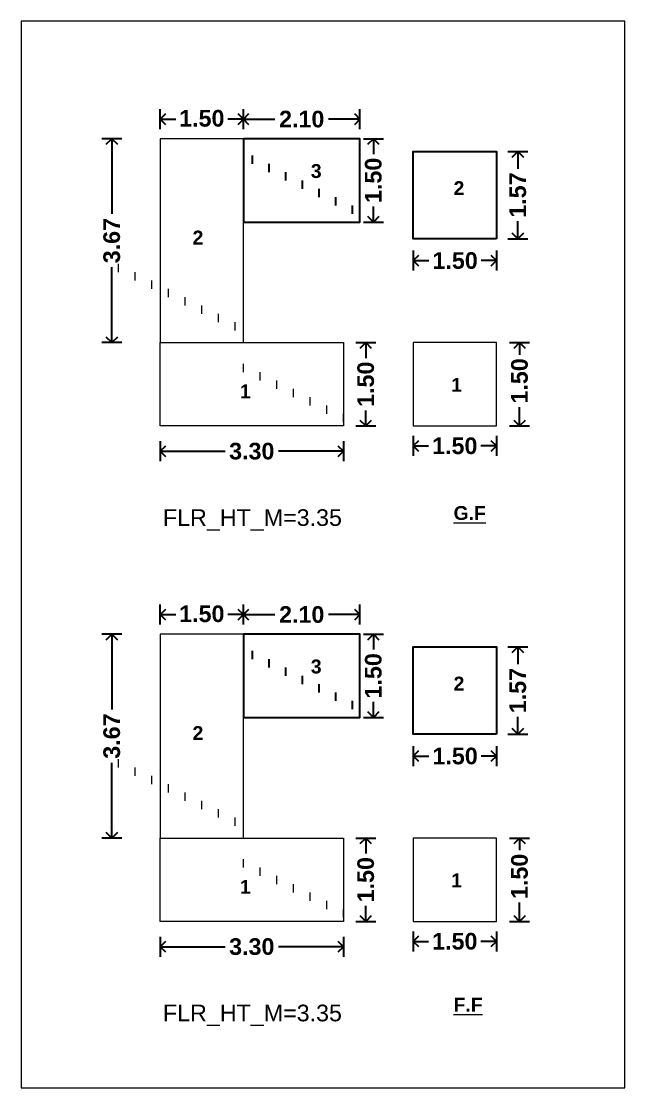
# Model space of a CAD drawing. Header units: metres. Extents: x -1558670 to -1556515, y 43632 to 45317.
# Drawn here: x -1558085.3 to -1558074.43, y 44056.2 to 44075.4 of the extents above; entities that cross this region are included whole.
import ezdxf

# ---------------------------------------------------------------- set-up
doc = ezdxf.new("R2010")
doc.units = ezdxf.units.M
doc.header["$LTSCALE"] = 750
doc.header["$MEASUREMENT"] = 0
doc.header["$PDMODE"] = 35
doc.header["$PDSIZE"] = 50
doc.layers.get('0').update_dxf_attribs({"lineweight": 5})
doc.layers.get('Defpoints').update_dxf_attribs({"lineweight": 0})
for name, color, linetype, lineweight in [('AR_WALL', 7, 'Continuous', 40), ('BLK_1_FLR_0_STAIR_1_FLIGHT_1', 7, 'Continuous', 0), ('BLK_1_FLR_0_STAIR_1_FLIGHT_2', 7, 'Continuous', 0), ('BLK_1_FLR_0_STAIR_1_LANDING_1', 7, 'Continuous', 0), ('BLK_1_FLR_1_STAIR_1_FLIGHT_1', 7, 'Continuous', 0), ('BLK_1_FLR_1_STAIR_1_FLIGHT_2', 7, 'Continuous', 0), ('BLK_1_FLR_1_STAIR_1_LANDING_1', 1, 'Continuous', 5)]:
    doc.layers.add(name, color=color, linetype=linetype, lineweight=lineweight)
for name, color, linetype in [('BLK_1_FLR_0_STAIR_1', 1, 'Continuous'), ('BLK_1_FLR_0_STAIR_1_FLIGHT_3', 7, 'Continuous'), ('BLK_1_FLR_0_STAIR_1_LANDING_2', 7, 'Continuous'), ('BLK_1_FLR_1_STAIR_1', 1, 'Continuous'), ('BLK_1_FLR_1_STAIR_1_FLIGHT_3', 7, 'Continuous'), ('BLK_1_FLR_1_STAIR_1_LANDING_2', 7, 'Continuous')]:
    doc.layers.add(name, color=color, linetype=linetype)
doc.styles.add('Ar Bold', font='arialbd.ttf', dxfattribs={"height": 0.5})
doc.styles.get("Standard").update_dxf_attribs({"font": 'arial.ttf'})
doc.dimstyles.new('~Side open', dxfattribs={"dimtxt": 0.5, "dimasz": 0.18, "dimexe": 0.18, "dimexo": 0.0625, "dimgap": 0.09, "dimtad": 1, "dimzin": 4, "dimdsep": 46, "dimtxsty": 'Ar Bold', "dimblk": 'OPEN90', "dimcen": 0.09, "dimse1": 1, "dimse2": 1, "dimclrd": 252, "dimclrt": 256, "dimadec": 0, "dimazin": 0, "dimtfac": 1, "dimtix": 1, "dimtofl": 0, "dimtmove": 2, "dimatfit": 0, "dimfxl": 0, "dimtzin": 0, "dimarcsym": 0})

# ---------------------------------------------------------------- blocks, each defined once
blk = doc.blocks.new('_Open90')
at = {"layer": 'AR_WALL', "color": 0, "lineweight": -2}
for p, q in [((0, 0), (-1, 0)), ((-0.5, 0.5), (0, 0)), ((0, 0), (-0.5, -0.5))]:
    blk.add_line(p, q, dxfattribs=at)
blk = doc.blocks.new('*D169')
at = {"layer": 'BLK_1_FLR_0_STAIR_1_LANDING_1', "color": 0, "lineweight": -2}
for p, q in [((-1558078.244, 44067.934), (-1558078.244, 44067.574)), ((-1558076.744, 44067.934), (-1558076.744, 44067.574))]:
    blk.add_line(p, q, dxfattribs=at)
at = {"layer": 'BLK_1_FLR_0_STAIR_1_LANDING_1', "color": 252, "lineweight": -2}
for p, q in [((-1558078.044, 44067.754), (-1558077.965, 44067.754)), ((-1558076.944, 44067.754), (-1558077.023, 44067.754))]:
    blk.add_line(p, q, dxfattribs=at)
at = {"layer": 'Defpoints', "color": 0}
for p in [(-1558078.244, 44068.114), (-1558076.744, 44068.114), (-1558076.744, 44067.754)]:
    blk.add_point(p, dxfattribs=at)
at = {"layer": 'BLK_1_FLR_0_STAIR_1_LANDING_1', "color": 252, "lineweight": -2, "xscale": 0.2, "yscale": 0.2, "zscale": 0.2, "rotation": 180}
blk.add_blockref('_Open90', (-1558078.244, 44067.754), dxfattribs=at)
at = {"layer": 'BLK_1_FLR_0_STAIR_1_LANDING_1', "color": 252, "lineweight": -2, "xscale": 0.2, "yscale": 0.2, "zscale": 0.2}
blk.add_blockref('_Open90', (-1558076.744, 44067.754), dxfattribs=at)
at = {"layer": 'BLK_1_FLR_0_STAIR_1_LANDING_1', "insert": (-1558077.494, 44067.754), "char_height": 0.5, "attachment_point": 5, "style": 'Ar Bold'}
blk.add_mtext('{\\H0.6x;1.50}', dxfattribs=at)
blk = doc.blocks.new('*D170')
at = {"layer": 'BLK_1_FLR_0_STAIR_1_LANDING_1', "color": 0, "lineweight": -2}
for p, q in [((-1558076.507, 44069.614), (-1558076.147, 44069.614)), ((-1558076.507, 44068.114), (-1558076.147, 44068.114))]:
    blk.add_line(p, q, dxfattribs=at)
at = {"layer": 'BLK_1_FLR_0_STAIR_1_LANDING_1', "color": 252, "lineweight": -2}
for p, q in [((-1558076.327, 44069.414), (-1558076.327, 44069.395)), ((-1558076.327, 44068.314), (-1558076.327, 44068.453))]:
    blk.add_line(p, q, dxfattribs=at)
at = {"layer": 'Defpoints', "color": 0}
for p in [(-1558076.744, 44069.614), (-1558076.744, 44068.114), (-1558076.327, 44068.114)]:
    blk.add_point(p, dxfattribs=at)
at = {"layer": 'BLK_1_FLR_0_STAIR_1_LANDING_1', "color": 252, "lineweight": -2, "xscale": 0.2, "yscale": 0.2, "zscale": 0.2}
for p, rotation in [((-1558076.327, 44069.614), 90), ((-1558076.327, 44068.114), 270)]:
    blk.add_blockref('_Open90', p, dxfattribs=dict(at, rotation=rotation))
at = {"layer": 'BLK_1_FLR_0_STAIR_1_LANDING_1', "insert": (-1558076.327, 44068.924), "char_height": 0.5, "attachment_point": 5, "rotation": 90, "style": 'Ar Bold'}
blk.add_mtext('{\\H0.6x;1.50}', dxfattribs=at)
blk = doc.blocks.new('*D171')
at = {"layer": 'BLK_1_FLR_0_STAIR_1_LANDING_2', "color": 0, "lineweight": -2}
for p, q in [((-1558078.244, 44071.269), (-1558078.244, 44070.909)), ((-1558076.744, 44071.269), (-1558076.744, 44070.909))]:
    blk.add_line(p, q, dxfattribs=at)
at = {"layer": 'BLK_1_FLR_0_STAIR_1_LANDING_2', "color": 252, "lineweight": -2}
for p, q in [((-1558078.044, 44071.089), (-1558077.959, 44071.089)), ((-1558076.944, 44071.089), (-1558077.017, 44071.089))]:
    blk.add_line(p, q, dxfattribs=at)
at = {"layer": 'Defpoints', "color": 0}
for p in [(-1558078.244, 44071.484), (-1558076.744, 44071.484), (-1558078.244, 44071.089)]:
    blk.add_point(p, dxfattribs=at)
at = {"layer": 'BLK_1_FLR_0_STAIR_1_LANDING_2', "color": 252, "lineweight": -2, "xscale": 0.2, "yscale": 0.2, "zscale": 0.2, "rotation": 180}
blk.add_blockref('_Open90', (-1558078.244, 44071.089), dxfattribs=at)
at = {"layer": 'BLK_1_FLR_0_STAIR_1_LANDING_2', "color": 252, "lineweight": -2, "xscale": 0.2, "yscale": 0.2, "zscale": 0.2}
blk.add_blockref('_Open90', (-1558076.744, 44071.089), dxfattribs=at)
at = {"layer": 'BLK_1_FLR_0_STAIR_1_LANDING_2', "insert": (-1558077.488, 44071.089), "char_height": 0.5, "attachment_point": 5, "style": 'Ar Bold'}
blk.add_mtext('{\\H0.6x;1.50}', dxfattribs=at)
blk = doc.blocks.new('*D172')
at = {"layer": 'BLK_1_FLR_0_STAIR_1_LANDING_2', "color": 0, "lineweight": -2}
for p, q in [((-1558076.538, 44073.054), (-1558076.178, 44073.054)), ((-1558076.538, 44071.484), (-1558076.178, 44071.484))]:
    blk.add_line(p, q, dxfattribs=at)
at = {"layer": 'BLK_1_FLR_0_STAIR_1_LANDING_2', "color": 252, "lineweight": -2}
for p, q in [((-1558076.358, 44072.854), (-1558076.358, 44072.741)), ((-1558076.358, 44071.684), (-1558076.358, 44071.797))]:
    blk.add_line(p, q, dxfattribs=at)
at = {"layer": 'Defpoints', "color": 0}
for p in [(-1558076.744, 44073.054), (-1558076.744, 44071.484), (-1558076.358, 44071.484)]:
    blk.add_point(p, dxfattribs=at)
at = {"layer": 'BLK_1_FLR_0_STAIR_1_LANDING_2', "color": 252, "lineweight": -2, "xscale": 0.2, "yscale": 0.2, "zscale": 0.2}
for p, rotation in [((-1558076.358, 44073.054), 90), ((-1558076.358, 44071.484), 270)]:
    blk.add_blockref('_Open90', p, dxfattribs=dict(at, rotation=rotation))
at = {"layer": 'BLK_1_FLR_0_STAIR_1_LANDING_2', "insert": (-1558076.358, 44072.269), "char_height": 0.5, "attachment_point": 5, "rotation": 90, "style": 'Ar Bold'}
blk.add_mtext('{\\H0.6x;1.57}', dxfattribs=at)
blk = doc.blocks.new('*D173')
at = {"layer": 'BLK_1_FLR_0_STAIR_1_FLIGHT_1', "color": 0, "lineweight": -2}
for p, q in [((-1558082.802, 44067.838), (-1558082.802, 44067.478)), ((-1558079.502, 44067.838), (-1558079.502, 44067.478))]:
    blk.add_line(p, q, dxfattribs=at)
at = {"layer": 'BLK_1_FLR_0_STAIR_1_FLIGHT_1', "color": 252, "lineweight": -2}
for p, q in [((-1558082.602, 44067.658), (-1558081.631, 44067.658)), ((-1558079.702, 44067.658), (-1558080.672, 44067.658))]:
    blk.add_line(p, q, dxfattribs=at)
at = {"layer": 'Defpoints', "color": 0}
for p in [(-1558082.802, 44068.114), (-1558079.502, 44068.114), (-1558079.502, 44067.658)]:
    blk.add_point(p, dxfattribs=at)
at = {"layer": 'BLK_1_FLR_0_STAIR_1_FLIGHT_1', "color": 252, "lineweight": -2, "xscale": 0.2, "yscale": 0.2, "zscale": 0.2, "rotation": 180}
blk.add_blockref('_Open90', (-1558082.802, 44067.658), dxfattribs=at)
at = {"layer": 'BLK_1_FLR_0_STAIR_1_FLIGHT_1', "color": 252, "lineweight": -2, "xscale": 0.2, "yscale": 0.2, "zscale": 0.2}
blk.add_blockref('_Open90', (-1558079.502, 44067.658), dxfattribs=at)
at = {"layer": 'BLK_1_FLR_0_STAIR_1_FLIGHT_1', "insert": (-1558081.152, 44067.658), "char_height": 0.5, "attachment_point": 5, "style": 'Ar Bold'}
blk.add_mtext('{\\H0.6x;3.30}', dxfattribs=at)
blk = doc.blocks.new('*D174')
at = {"layer": 'BLK_1_FLR_0_STAIR_1_FLIGHT_2', "color": 0, "lineweight": -2}
for p, q in [((-1558083.494, 44073.284), (-1558083.854, 44073.284)), ((-1558083.494, 44069.614), (-1558083.854, 44069.614))]:
    blk.add_line(p, q, dxfattribs=at)
at = {"layer": 'BLK_1_FLR_0_STAIR_1_FLIGHT_2', "color": 252, "lineweight": -2}
for p, q in [((-1558083.674, 44073.084), (-1558083.674, 44071.93)), ((-1558083.674, 44069.814), (-1558083.674, 44070.969))]:
    blk.add_line(p, q, dxfattribs=at)
at = {"layer": 'Defpoints', "color": 0}
for p in [(-1558082.802, 44073.284), (-1558083.674, 44069.614), (-1558082.802, 44069.614)]:
    blk.add_point(p, dxfattribs=at)
at = {"layer": 'BLK_1_FLR_0_STAIR_1_FLIGHT_2', "color": 252, "lineweight": -2, "xscale": 0.2, "yscale": 0.2, "zscale": 0.2}
for p, rotation in [((-1558083.674, 44073.284), 90), ((-1558083.674, 44069.614), 270)]:
    blk.add_blockref('_Open90', p, dxfattribs=dict(at, rotation=rotation))
at = {"layer": 'BLK_1_FLR_0_STAIR_1_FLIGHT_2', "insert": (-1558083.674, 44071.449), "char_height": 0.5, "attachment_point": 5, "rotation": 90, "style": 'Ar Bold'}
blk.add_mtext('{\\H0.6x;3.67}', dxfattribs=at)
blk = doc.blocks.new('*D175')
at = {"layer": 'BLK_1_FLR_0_STAIR_1_FLIGHT_3', "color": 0, "lineweight": -2}
for p, q in [((-1558081.302, 44073.455), (-1558081.302, 44073.815)), ((-1558079.202, 44073.455), (-1558079.202, 44073.815))]:
    blk.add_line(p, q, dxfattribs=at)
at = {"layer": 'BLK_1_FLR_0_STAIR_1_FLIGHT_3', "color": 252, "lineweight": -2}
for p, q in [((-1558081.102, 44073.635), (-1558080.734, 44073.635)), ((-1558079.402, 44073.635), (-1558079.769, 44073.635))]:
    blk.add_line(p, q, dxfattribs=at)
at = {"layer": 'Defpoints', "color": 0}
for p in [(-1558081.302, 44073.635), (-1558081.302, 44073.284), (-1558079.202, 44073.284)]:
    blk.add_point(p, dxfattribs=at)
at = {"layer": 'BLK_1_FLR_0_STAIR_1_FLIGHT_3', "color": 252, "lineweight": -2, "xscale": 0.2, "yscale": 0.2, "zscale": 0.2, "rotation": 180}
blk.add_blockref('_Open90', (-1558081.302, 44073.635), dxfattribs=at)
at = {"layer": 'BLK_1_FLR_0_STAIR_1_FLIGHT_3', "color": 252, "lineweight": -2, "xscale": 0.2, "yscale": 0.2, "zscale": 0.2}
blk.add_blockref('_Open90', (-1558079.202, 44073.635), dxfattribs=at)
at = {"layer": 'BLK_1_FLR_0_STAIR_1_FLIGHT_3', "insert": (-1558080.252, 44073.635), "char_height": 0.5, "attachment_point": 5, "style": 'Ar Bold'}
blk.add_mtext('{\\H0.6x;2.10}', dxfattribs=at)
blk = doc.blocks.new('*D176')
at = {"layer": 'BLK_1_FLR_0_STAIR_1_FLIGHT_1', "color": 0, "lineweight": -2}
for p, q in [((-1558079.278, 44069.614), (-1558078.918, 44069.614)), ((-1558079.278, 44068.114), (-1558078.918, 44068.114))]:
    blk.add_line(p, q, dxfattribs=at)
at = {"layer": 'BLK_1_FLR_0_STAIR_1_FLIGHT_1', "color": 252, "lineweight": -2}
for p, q in [((-1558079.098, 44069.414), (-1558079.098, 44069.335)), ((-1558079.098, 44068.314), (-1558079.098, 44068.393))]:
    blk.add_line(p, q, dxfattribs=at)
at = {"layer": 'Defpoints', "color": 0}
for p in [(-1558079.502, 44069.614), (-1558079.502, 44068.114), (-1558079.098, 44068.114)]:
    blk.add_point(p, dxfattribs=at)
at = {"layer": 'BLK_1_FLR_0_STAIR_1_FLIGHT_1', "color": 252, "lineweight": -2, "xscale": 0.2, "yscale": 0.2, "zscale": 0.2}
for p, rotation in [((-1558079.098, 44069.614), 90), ((-1558079.098, 44068.114), 270)]:
    blk.add_blockref('_Open90', p, dxfattribs=dict(at, rotation=rotation))
at = {"layer": 'BLK_1_FLR_0_STAIR_1_FLIGHT_1', "insert": (-1558079.098, 44068.864), "char_height": 0.5, "attachment_point": 5, "rotation": 90, "style": 'Ar Bold'}
blk.add_mtext('{\\H0.6x;1.50}', dxfattribs=at)
blk = doc.blocks.new('*D177')
at = {"layer": 'BLK_1_FLR_0_STAIR_1_FLIGHT_2', "color": 0, "lineweight": -2}
for p, q in [((-1558082.802, 44073.455), (-1558082.802, 44073.815)), ((-1558081.302, 44073.455), (-1558081.302, 44073.815))]:
    blk.add_line(p, q, dxfattribs=at)
at = {"layer": 'BLK_1_FLR_0_STAIR_1_FLIGHT_2', "color": 252, "lineweight": -2}
for p, q in [((-1558082.602, 44073.635), (-1558082.522, 44073.635)), ((-1558081.502, 44073.635), (-1558081.581, 44073.635))]:
    blk.add_line(p, q, dxfattribs=at)
at = {"layer": 'Defpoints', "color": 0}
for p in [(-1558081.302, 44073.635), (-1558082.802, 44073.284), (-1558081.302, 44073.284)]:
    blk.add_point(p, dxfattribs=at)
at = {"layer": 'BLK_1_FLR_0_STAIR_1_FLIGHT_2', "color": 252, "lineweight": -2, "xscale": 0.2, "yscale": 0.2, "zscale": 0.2, "rotation": 180}
blk.add_blockref('_Open90', (-1558082.802, 44073.635), dxfattribs=at)
at = {"layer": 'BLK_1_FLR_0_STAIR_1_FLIGHT_2', "color": 252, "lineweight": -2, "xscale": 0.2, "yscale": 0.2, "zscale": 0.2}
blk.add_blockref('_Open90', (-1558081.302, 44073.635), dxfattribs=at)
at = {"layer": 'BLK_1_FLR_0_STAIR_1_FLIGHT_2', "insert": (-1558082.052, 44073.649), "char_height": 0.5, "attachment_point": 5, "style": 'Ar Bold'}
blk.add_mtext('{\\H0.6x;1.50}', dxfattribs=at)
blk = doc.blocks.new('*D178')
at = {"layer": 'BLK_1_FLR_0_STAIR_1_FLIGHT_3', "color": 0, "lineweight": -2}
for p, q in [((-1558079.141, 44073.284), (-1558078.781, 44073.284)), ((-1558079.141, 44071.784), (-1558078.781, 44071.784))]:
    blk.add_line(p, q, dxfattribs=at)
at = {"layer": 'BLK_1_FLR_0_STAIR_1_FLIGHT_3', "color": 252, "lineweight": -2}
for p, q in [((-1558078.961, 44073.084), (-1558078.961, 44073.005)), ((-1558078.961, 44071.984), (-1558078.961, 44072.063))]:
    blk.add_line(p, q, dxfattribs=at)
at = {"layer": 'Defpoints', "color": 0}
for p in [(-1558079.502, 44073.284), (-1558079.502, 44071.784), (-1558078.961, 44071.784)]:
    blk.add_point(p, dxfattribs=at)
at = {"layer": 'BLK_1_FLR_0_STAIR_1_FLIGHT_3', "color": 252, "lineweight": -2, "xscale": 0.2, "yscale": 0.2, "zscale": 0.2}
for p, rotation in [((-1558078.961, 44073.284), 90), ((-1558078.961, 44071.784), 270)]:
    blk.add_blockref('_Open90', p, dxfattribs=dict(at, rotation=rotation))
at = {"layer": 'BLK_1_FLR_0_STAIR_1_FLIGHT_3', "insert": (-1558078.961, 44072.534), "char_height": 0.5, "attachment_point": 5, "rotation": 90, "style": 'Ar Bold'}
blk.add_mtext('{\\H0.6x;1.50}', dxfattribs=at)
blk = doc.blocks.new('*D185')
at = {"layer": 'BLK_1_FLR_1_STAIR_1_LANDING_1', "color": 0, "lineweight": -2}
for p, q in [((-1558078.244, 44059.015), (-1558078.244, 44058.655)), ((-1558076.744, 44059.015), (-1558076.744, 44058.655))]:
    blk.add_line(p, q, dxfattribs=at)
at = {"layer": 'BLK_1_FLR_1_STAIR_1_LANDING_1', "color": 1, "lineweight": -2}
for p, q in [((-1558078.044, 44058.835), (-1558077.965, 44058.835)), ((-1558076.944, 44058.835), (-1558077.023, 44058.835))]:
    blk.add_line(p, q, dxfattribs=at)
at = {"layer": 'Defpoints', "color": 0}
for p in [(-1558078.244, 44059.195), (-1558076.744, 44059.195), (-1558076.744, 44058.835)]:
    blk.add_point(p, dxfattribs=at)
at = {"layer": 'BLK_1_FLR_1_STAIR_1_LANDING_1', "color": 1, "lineweight": -2, "xscale": 0.2, "yscale": 0.2, "zscale": 0.2, "rotation": 180}
blk.add_blockref('_Open90', (-1558078.244, 44058.835), dxfattribs=at)
at = {"layer": 'BLK_1_FLR_1_STAIR_1_LANDING_1', "color": 1, "lineweight": -2, "xscale": 0.2, "yscale": 0.2, "zscale": 0.2}
blk.add_blockref('_Open90', (-1558076.744, 44058.835), dxfattribs=at)
at = {"layer": 'BLK_1_FLR_1_STAIR_1_LANDING_1', "insert": (-1558077.494, 44058.835), "char_height": 0.5, "attachment_point": 5, "style": 'Ar Bold'}
blk.add_mtext('{\\H0.6x;1.50}', dxfattribs=at)
blk = doc.blocks.new('*D186')
at = {"layer": 'BLK_1_FLR_1_STAIR_1_LANDING_1', "color": 0, "lineweight": -2}
for p, q in [((-1558076.507, 44060.695), (-1558076.147, 44060.695)), ((-1558076.507, 44059.195), (-1558076.147, 44059.195))]:
    blk.add_line(p, q, dxfattribs=at)
at = {"layer": 'BLK_1_FLR_1_STAIR_1_LANDING_1', "color": 2, "lineweight": -2}
for p, q in [((-1558076.327, 44060.495), (-1558076.327, 44060.476)), ((-1558076.327, 44059.395), (-1558076.327, 44059.534))]:
    blk.add_line(p, q, dxfattribs=at)
at = {"layer": 'Defpoints', "color": 0}
for p in [(-1558076.744, 44060.695), (-1558076.744, 44059.195), (-1558076.327, 44059.195)]:
    blk.add_point(p, dxfattribs=at)
at = {"layer": 'BLK_1_FLR_1_STAIR_1_LANDING_1', "color": 2, "lineweight": -2, "xscale": 0.2, "yscale": 0.2, "zscale": 0.2}
for p, rotation in [((-1558076.327, 44060.695), 90), ((-1558076.327, 44059.195), 270)]:
    blk.add_blockref('_Open90', p, dxfattribs=dict(at, rotation=rotation))
at = {"layer": 'BLK_1_FLR_1_STAIR_1_LANDING_1', "insert": (-1558076.327, 44060.005), "char_height": 0.5, "attachment_point": 5, "rotation": 90, "style": 'Ar Bold'}
blk.add_mtext('{\\H0.6x;\\C2;1.50}', dxfattribs=at)
blk = doc.blocks.new('*D187')
at = {"layer": 'BLK_1_FLR_1_STAIR_1_LANDING_2', "color": 0, "lineweight": -2}
for p, q in [((-1558078.244, 44062.35), (-1558078.244, 44061.99)), ((-1558076.744, 44062.35), (-1558076.744, 44061.99))]:
    blk.add_line(p, q, dxfattribs=at)
at = {"layer": 'BLK_1_FLR_1_STAIR_1_LANDING_2', "color": 1, "lineweight": -2}
for p, q in [((-1558078.044, 44062.17), (-1558077.959, 44062.17)), ((-1558076.944, 44062.17), (-1558077.017, 44062.17))]:
    blk.add_line(p, q, dxfattribs=at)
at = {"layer": 'Defpoints', "color": 0}
for p in [(-1558078.244, 44062.565), (-1558076.744, 44062.565), (-1558078.244, 44062.17)]:
    blk.add_point(p, dxfattribs=at)
at = {"layer": 'BLK_1_FLR_1_STAIR_1_LANDING_2', "color": 1, "lineweight": -2, "xscale": 0.2, "yscale": 0.2, "zscale": 0.2, "rotation": 180}
blk.add_blockref('_Open90', (-1558078.244, 44062.17), dxfattribs=at)
at = {"layer": 'BLK_1_FLR_1_STAIR_1_LANDING_2', "color": 1, "lineweight": -2, "xscale": 0.2, "yscale": 0.2, "zscale": 0.2}
blk.add_blockref('_Open90', (-1558076.744, 44062.17), dxfattribs=at)
at = {"layer": 'BLK_1_FLR_1_STAIR_1_LANDING_2', "insert": (-1558077.488, 44062.17), "char_height": 0.5, "attachment_point": 5, "style": 'Ar Bold'}
blk.add_mtext('{\\H0.6x;\\C1;1.50}', dxfattribs=at)
blk = doc.blocks.new('*D188')
at = {"layer": 'BLK_1_FLR_1_STAIR_1_LANDING_2', "color": 0, "lineweight": -2}
for p, q in [((-1558076.538, 44064.135), (-1558076.178, 44064.135)), ((-1558076.538, 44062.565), (-1558076.178, 44062.565))]:
    blk.add_line(p, q, dxfattribs=at)
at = {"layer": 'BLK_1_FLR_1_STAIR_1_LANDING_2', "color": 2, "lineweight": -2}
for p, q in [((-1558076.358, 44063.935), (-1558076.358, 44063.822)), ((-1558076.358, 44062.765), (-1558076.358, 44062.878))]:
    blk.add_line(p, q, dxfattribs=at)
at = {"layer": 'Defpoints', "color": 0}
for p in [(-1558076.744, 44064.135), (-1558076.744, 44062.565), (-1558076.358, 44062.565)]:
    blk.add_point(p, dxfattribs=at)
at = {"layer": 'BLK_1_FLR_1_STAIR_1_LANDING_2', "color": 2, "lineweight": -2, "xscale": 0.2, "yscale": 0.2, "zscale": 0.2}
for p, rotation in [((-1558076.358, 44064.135), 90), ((-1558076.358, 44062.565), 270)]:
    blk.add_blockref('_Open90', p, dxfattribs=dict(at, rotation=rotation))
at = {"layer": 'BLK_1_FLR_1_STAIR_1_LANDING_2', "insert": (-1558076.358, 44063.35), "char_height": 0.5, "attachment_point": 5, "rotation": 90, "style": 'Ar Bold'}
blk.add_mtext('{\\H0.6x;\\C2;1.57}', dxfattribs=at)
blk = doc.blocks.new('*D179')
at = {"layer": 'BLK_1_FLR_1_STAIR_1_FLIGHT_1', "color": 0, "lineweight": -2}
for p, q in [((-1558082.802, 44058.919), (-1558082.802, 44058.559)), ((-1558079.502, 44058.919), (-1558079.502, 44058.559))]:
    blk.add_line(p, q, dxfattribs=at)
at = {"layer": 'BLK_1_FLR_1_STAIR_1_FLIGHT_1', "color": 252, "lineweight": -2}
for p, q in [((-1558082.602, 44058.739), (-1558081.631, 44058.739)), ((-1558079.702, 44058.739), (-1558080.672, 44058.739))]:
    blk.add_line(p, q, dxfattribs=at)
at = {"layer": 'Defpoints', "color": 0}
for p in [(-1558082.802, 44059.195), (-1558079.502, 44059.195), (-1558079.502, 44058.739)]:
    blk.add_point(p, dxfattribs=at)
at = {"layer": 'BLK_1_FLR_1_STAIR_1_FLIGHT_1', "color": 252, "lineweight": -2, "xscale": 0.2, "yscale": 0.2, "zscale": 0.2, "rotation": 180}
blk.add_blockref('_Open90', (-1558082.802, 44058.739), dxfattribs=at)
at = {"layer": 'BLK_1_FLR_1_STAIR_1_FLIGHT_1', "color": 252, "lineweight": -2, "xscale": 0.2, "yscale": 0.2, "zscale": 0.2}
blk.add_blockref('_Open90', (-1558079.502, 44058.739), dxfattribs=at)
at = {"layer": 'BLK_1_FLR_1_STAIR_1_FLIGHT_1', "insert": (-1558081.152, 44058.739), "char_height": 0.5, "attachment_point": 5, "style": 'Ar Bold'}
blk.add_mtext('{\\H0.6x;3.30}', dxfattribs=at)
blk = doc.blocks.new('*D180')
at = {"layer": 'BLK_1_FLR_1_STAIR_1_FLIGHT_2', "color": 0, "lineweight": -2}
for p, q in [((-1558083.494, 44064.365), (-1558083.854, 44064.365)), ((-1558083.494, 44060.695), (-1558083.854, 44060.695))]:
    blk.add_line(p, q, dxfattribs=at)
at = {"layer": 'BLK_1_FLR_1_STAIR_1_FLIGHT_2', "color": 252, "lineweight": -2}
for p, q in [((-1558083.674, 44064.165), (-1558083.674, 44063.011)), ((-1558083.674, 44060.895), (-1558083.674, 44062.05))]:
    blk.add_line(p, q, dxfattribs=at)
at = {"layer": 'Defpoints', "color": 0}
for p in [(-1558082.802, 44064.365), (-1558083.674, 44060.695), (-1558082.802, 44060.695)]:
    blk.add_point(p, dxfattribs=at)
at = {"layer": 'BLK_1_FLR_1_STAIR_1_FLIGHT_2', "color": 252, "lineweight": -2, "xscale": 0.2, "yscale": 0.2, "zscale": 0.2}
for p, rotation in [((-1558083.674, 44064.365), 90), ((-1558083.674, 44060.695), 270)]:
    blk.add_blockref('_Open90', p, dxfattribs=dict(at, rotation=rotation))
at = {"layer": 'BLK_1_FLR_1_STAIR_1_FLIGHT_2', "insert": (-1558083.674, 44062.53), "char_height": 0.5, "attachment_point": 5, "rotation": 90, "style": 'Ar Bold'}
blk.add_mtext('{\\H0.6x;3.67}', dxfattribs=at)
blk = doc.blocks.new('*D181')
at = {"layer": 'BLK_1_FLR_1_STAIR_1_FLIGHT_3', "color": 0, "lineweight": -2}
for p, q in [((-1558081.302, 44064.537), (-1558081.302, 44064.897)), ((-1558079.202, 44064.537), (-1558079.202, 44064.897))]:
    blk.add_line(p, q, dxfattribs=at)
at = {"layer": 'BLK_1_FLR_1_STAIR_1_FLIGHT_3', "color": 252, "lineweight": -2}
for p, q in [((-1558081.102, 44064.717), (-1558080.734, 44064.717)), ((-1558079.402, 44064.717), (-1558079.769, 44064.717))]:
    blk.add_line(p, q, dxfattribs=at)
at = {"layer": 'Defpoints', "color": 0}
for p in [(-1558081.302, 44064.717), (-1558081.302, 44064.365), (-1558079.202, 44064.365)]:
    blk.add_point(p, dxfattribs=at)
at = {"layer": 'BLK_1_FLR_1_STAIR_1_FLIGHT_3', "color": 252, "lineweight": -2, "xscale": 0.2, "yscale": 0.2, "zscale": 0.2, "rotation": 180}
blk.add_blockref('_Open90', (-1558081.302, 44064.717), dxfattribs=at)
at = {"layer": 'BLK_1_FLR_1_STAIR_1_FLIGHT_3', "color": 252, "lineweight": -2, "xscale": 0.2, "yscale": 0.2, "zscale": 0.2}
blk.add_blockref('_Open90', (-1558079.202, 44064.717), dxfattribs=at)
at = {"layer": 'BLK_1_FLR_1_STAIR_1_FLIGHT_3', "insert": (-1558080.252, 44064.717), "char_height": 0.5, "attachment_point": 5, "style": 'Ar Bold'}
blk.add_mtext('{\\H0.6x;2.10}', dxfattribs=at)
blk = doc.blocks.new('*D182')
at = {"layer": 'BLK_1_FLR_1_STAIR_1_FLIGHT_1', "color": 0, "lineweight": -2}
for p, q in [((-1558079.278, 44060.695), (-1558078.918, 44060.695)), ((-1558079.278, 44059.195), (-1558078.918, 44059.195))]:
    blk.add_line(p, q, dxfattribs=at)
at = {"layer": 'BLK_1_FLR_1_STAIR_1_FLIGHT_1', "color": 252, "lineweight": -2}
for p, q in [((-1558079.098, 44060.495), (-1558079.098, 44060.416)), ((-1558079.098, 44059.395), (-1558079.098, 44059.474))]:
    blk.add_line(p, q, dxfattribs=at)
at = {"layer": 'Defpoints', "color": 0}
for p in [(-1558079.502, 44060.695), (-1558079.502, 44059.195), (-1558079.098, 44059.195)]:
    blk.add_point(p, dxfattribs=at)
at = {"layer": 'BLK_1_FLR_1_STAIR_1_FLIGHT_1', "color": 252, "lineweight": -2, "xscale": 0.2, "yscale": 0.2, "zscale": 0.2}
for p, rotation in [((-1558079.098, 44060.695), 90), ((-1558079.098, 44059.195), 270)]:
    blk.add_blockref('_Open90', p, dxfattribs=dict(at, rotation=rotation))
at = {"layer": 'BLK_1_FLR_1_STAIR_1_FLIGHT_1', "insert": (-1558079.098, 44059.945), "char_height": 0.5, "attachment_point": 5, "rotation": 90, "style": 'Ar Bold'}
blk.add_mtext('{\\H0.6x;1.50}', dxfattribs=at)
blk = doc.blocks.new('*D183')
at = {"layer": 'BLK_1_FLR_1_STAIR_1_FLIGHT_2', "color": 0, "lineweight": -2}
for p, q in [((-1558082.802, 44064.537), (-1558082.802, 44064.897)), ((-1558081.302, 44064.537), (-1558081.302, 44064.897))]:
    blk.add_line(p, q, dxfattribs=at)
at = {"layer": 'BLK_1_FLR_1_STAIR_1_FLIGHT_2', "color": 252, "lineweight": -2}
for p, q in [((-1558082.602, 44064.717), (-1558082.522, 44064.717)), ((-1558081.502, 44064.717), (-1558081.581, 44064.717))]:
    blk.add_line(p, q, dxfattribs=at)
at = {"layer": 'Defpoints', "color": 0}
for p in [(-1558081.302, 44064.717), (-1558082.802, 44064.365), (-1558081.302, 44064.365)]:
    blk.add_point(p, dxfattribs=at)
at = {"layer": 'BLK_1_FLR_1_STAIR_1_FLIGHT_2', "color": 252, "lineweight": -2, "xscale": 0.2, "yscale": 0.2, "zscale": 0.2, "rotation": 180}
blk.add_blockref('_Open90', (-1558082.802, 44064.717), dxfattribs=at)
at = {"layer": 'BLK_1_FLR_1_STAIR_1_FLIGHT_2', "color": 252, "lineweight": -2, "xscale": 0.2, "yscale": 0.2, "zscale": 0.2}
blk.add_blockref('_Open90', (-1558081.302, 44064.717), dxfattribs=at)
at = {"layer": 'BLK_1_FLR_1_STAIR_1_FLIGHT_2', "insert": (-1558082.052, 44064.73), "char_height": 0.5, "attachment_point": 5, "style": 'Ar Bold'}
blk.add_mtext('{\\H0.6x;1.50}', dxfattribs=at)
blk = doc.blocks.new('*D184')
at = {"layer": 'BLK_1_FLR_1_STAIR_1_FLIGHT_3', "color": 0, "lineweight": -2}
for p, q in [((-1558079.141, 44064.365), (-1558078.781, 44064.365)), ((-1558079.141, 44062.865), (-1558078.781, 44062.865))]:
    blk.add_line(p, q, dxfattribs=at)
at = {"layer": 'BLK_1_FLR_1_STAIR_1_FLIGHT_3', "color": 252, "lineweight": -2}
for p, q in [((-1558078.961, 44064.165), (-1558078.961, 44064.086)), ((-1558078.961, 44063.065), (-1558078.961, 44063.144))]:
    blk.add_line(p, q, dxfattribs=at)
at = {"layer": 'Defpoints', "color": 0}
for p in [(-1558079.502, 44064.365), (-1558079.502, 44062.865), (-1558078.961, 44062.865)]:
    blk.add_point(p, dxfattribs=at)
at = {"layer": 'BLK_1_FLR_1_STAIR_1_FLIGHT_3', "color": 252, "lineweight": -2, "xscale": 0.2, "yscale": 0.2, "zscale": 0.2}
for p, rotation in [((-1558078.961, 44064.365), 90), ((-1558078.961, 44062.865), 270)]:
    blk.add_blockref('_Open90', p, dxfattribs=dict(at, rotation=rotation))
at = {"layer": 'BLK_1_FLR_1_STAIR_1_FLIGHT_3', "insert": (-1558078.961, 44063.615), "char_height": 0.5, "attachment_point": 5, "rotation": 90, "style": 'Ar Bold'}
blk.add_mtext('{\\H0.6x;1.50}', dxfattribs=at)

msp = doc.modelspace()

# ---------------------------------------------------------------- linework, layer by layer
msp.add_lwpolyline([(-1558074.433, 44075.397), (-1558085.305, 44075.397), (-1558085.305, 44056.201), (-1558074.433, 44056.201)], close=True)
at = {"layer": 'BLK_1_FLR_0_STAIR_1_FLIGHT_1', "color": 7}
for p, q in [((-1558081.302, 44069.083), (-1558081.302, 44069.233)), ((-1558081.002, 44068.933), (-1558081.002, 44069.083)), ((-1558080.702, 44068.783), (-1558080.702, 44068.933)), ((-1558080.402, 44068.633), (-1558080.402, 44068.783)), ((-1558080.102, 44068.483), (-1558080.102, 44068.633)), ((-1558079.802, 44068.333), (-1558079.802, 44068.483)), ((-1558079.502, 44068.183), (-1558079.502, 44068.333))]:
    msp.add_line(p, q, dxfattribs=at)
msp.add_lwpolyline([(-1558082.802, 44069.614), (-1558079.502, 44069.614), (-1558079.502, 44068.114), (-1558082.802, 44068.114)], close=True, dxfattribs=at)
at = {"layer": 'BLK_1_FLR_0_STAIR_1_FLIGHT_2', "color": 7}
for p, q in [((-1558083.553, 44070.882), (-1558083.553, 44071.032)), ((-1558083.253, 44070.732), (-1558083.253, 44070.882)), ((-1558082.953, 44070.582), (-1558082.953, 44070.732)), ((-1558082.653, 44070.432), (-1558082.653, 44070.582)), ((-1558082.353, 44070.282), (-1558082.353, 44070.432)), ((-1558082.053, 44070.132), (-1558082.053, 44070.282)), ((-1558081.753, 44069.982), (-1558081.753, 44070.132)), ((-1558081.453, 44069.832), (-1558081.453, 44069.982))]:
    msp.add_line(p, q, dxfattribs=at)
msp.add_lwpolyline([(-1558081.302, 44073.284), (-1558082.802, 44073.284), (-1558082.802, 44069.614), (-1558081.302, 44069.614)], close=True, dxfattribs=at)
at = {"layer": 'BLK_1_FLR_0_STAIR_1_FLIGHT_3', "color": 7}
for p, q in [((-1558081.136, 44072.834), (-1558081.136, 44072.984)), ((-1558080.836, 44072.684), (-1558080.836, 44072.834)), ((-1558080.536, 44072.534), (-1558080.536, 44072.684)), ((-1558080.236, 44072.384), (-1558080.236, 44072.534)), ((-1558079.936, 44072.234), (-1558079.936, 44072.384)), ((-1558079.636, 44072.084), (-1558079.636, 44072.234)), ((-1558079.336, 44071.934), (-1558079.336, 44072.084))]:
    msp.add_line(p, q, dxfattribs=at)
msp.add_lwpolyline([(-1558081.302, 44071.784), (-1558079.202, 44071.784), (-1558079.202, 44073.284), (-1558081.302, 44073.284)], close=True, dxfattribs=at)
at = {"layer": 'BLK_1_FLR_0_STAIR_1_LANDING_1', "color": 7}
msp.add_lwpolyline([(-1558076.744, 44069.614), (-1558078.244, 44069.614), (-1558078.244, 44068.114), (-1558076.744, 44068.114)], close=True, dxfattribs=at)
at = {"layer": 'BLK_1_FLR_0_STAIR_1_LANDING_2', "color": 7}
msp.add_lwpolyline([(-1558076.744, 44071.484), (-1558078.244, 44071.484), (-1558078.244, 44073.054), (-1558076.744, 44073.054)], close=True, dxfattribs=at)
at = {"layer": 'BLK_1_FLR_1_STAIR_1_FLIGHT_1', "color": 7}
for p, q in [((-1558081.302, 44060.165), (-1558081.302, 44060.315)), ((-1558081.002, 44060.015), (-1558081.002, 44060.165)), ((-1558080.702, 44059.865), (-1558080.702, 44060.015)), ((-1558080.402, 44059.715), (-1558080.402, 44059.865)), ((-1558080.102, 44059.565), (-1558080.102, 44059.715)), ((-1558079.802, 44059.415), (-1558079.802, 44059.565)), ((-1558079.502, 44059.265), (-1558079.502, 44059.415))]:
    msp.add_line(p, q, dxfattribs=at)
msp.add_lwpolyline([(-1558082.802, 44060.695), (-1558079.502, 44060.695), (-1558079.502, 44059.195), (-1558082.802, 44059.195)], close=True, dxfattribs=at)
at = {"layer": 'BLK_1_FLR_1_STAIR_1_FLIGHT_2', "color": 7}
for p, q in [((-1558083.553, 44061.963), (-1558083.553, 44062.113)), ((-1558083.253, 44061.813), (-1558083.253, 44061.963)), ((-1558082.953, 44061.663), (-1558082.953, 44061.813)), ((-1558082.653, 44061.513), (-1558082.653, 44061.663)), ((-1558082.353, 44061.363), (-1558082.353, 44061.513)), ((-1558082.053, 44061.213), (-1558082.053, 44061.363)), ((-1558081.753, 44061.063), (-1558081.753, 44061.213)), ((-1558081.453, 44060.913), (-1558081.453, 44061.063))]:
    msp.add_line(p, q, dxfattribs=at)
msp.add_lwpolyline([(-1558081.302, 44064.365), (-1558082.802, 44064.365), (-1558082.802, 44060.695), (-1558081.302, 44060.695)], close=True, dxfattribs=at)
at = {"layer": 'BLK_1_FLR_1_STAIR_1_FLIGHT_3', "color": 7}
for p, q in [((-1558081.136, 44063.915), (-1558081.136, 44064.065)), ((-1558080.836, 44063.765), (-1558080.836, 44063.915)), ((-1558080.536, 44063.615), (-1558080.536, 44063.765)), ((-1558080.236, 44063.465), (-1558080.236, 44063.615)), ((-1558079.936, 44063.315), (-1558079.936, 44063.465)), ((-1558079.636, 44063.165), (-1558079.636, 44063.315)), ((-1558079.336, 44063.015), (-1558079.336, 44063.165))]:
    msp.add_line(p, q, dxfattribs=at)
msp.add_lwpolyline([(-1558081.302, 44062.865), (-1558079.202, 44062.865), (-1558079.202, 44064.365), (-1558081.302, 44064.365)], close=True, dxfattribs=at)
at = {"layer": 'BLK_1_FLR_1_STAIR_1_LANDING_1', "color": 7}
msp.add_lwpolyline([(-1558076.744, 44060.695), (-1558078.244, 44060.695), (-1558078.244, 44059.195), (-1558076.744, 44059.195)], close=True, dxfattribs=at)
at = {"layer": 'BLK_1_FLR_1_STAIR_1_LANDING_2', "color": 7}
msp.add_lwpolyline([(-1558076.744, 44062.565), (-1558078.244, 44062.565), (-1558078.244, 44064.135), (-1558076.744, 44064.135)], close=True, dxfattribs=at)

# ---------------------------------------------------------------- texts
at = {"color": 7, "style": 'Ar Bold'}
for s, p in [('3', (-1558080.088, 44072.577)), ('2', (-1558077.516, 44072.269)), ('2', (-1558082.219, 44071.379)), ('1', (-1558077.558, 44068.728)), ('1', (-1558081.365, 44068.611)), ('%%UG.F', (-1558077.516, 44066.421)), ('3', (-1558080.088, 44063.658)), ('2', (-1558077.516, 44063.35)), ('2', (-1558082.219, 44062.46)), ('1', (-1558081.365, 44059.692)), ('1', (-1558077.558, 44059.809)), ('%%UF.F', (-1558077.516, 44057.571))]:
    msp.add_text(s, height=0.25, dxfattribs=at).set_placement(p)
at = {"layer": 'BLK_1_FLR_0_STAIR_1', "insert": (-1558082.753, 44066.614), "char_height": 0.3, "attachment_point": 1}
msp.add_mtext_dynamic_manual_height_columns('FLR_HT_M=3.35', width=2.38527, gutter_width=2.5, heights=[0], dxfattribs=at)
at = {"layer": 'BLK_1_FLR_1_STAIR_1', "insert": (-1558082.753, 44057.696), "char_height": 0.3, "attachment_point": 1}
msp.add_mtext_dynamic_manual_height_columns('FLR_HT_M=3.35', width=2.38527, gutter_width=2.5, heights=[0], dxfattribs=at)

# ---------------------------------------------------------------- dimensions: what is measured, and where the dimension line sits
at = {"layer": 'BLK_1_FLR_0_STAIR_1_FLIGHT_1', "color": 2}
dim = msp.add_linear_dim(base=(-1558079.098, 44068.114), p1=(-1558079.502, 44069.614), p2=(-1558079.502, 44068.114), angle=90, text='{\\H0.6x;<>}', dimstyle='~Side open', override={"dimtxt": 1, "dimasz": 0.2, "dimtad": 0, "dimse1": 0, "dimse2": 0, "dimfxlon": 1}, dxfattribs=at)
dim.commit()
dim.dimension.update_dxf_attribs({"geometry": '*D176', "text_midpoint": (-1558079.098, 44068.864), "dimtype": 160})
at = {"layer": 'BLK_1_FLR_0_STAIR_1_FLIGHT_1', "color": 1}
dim = msp.add_linear_dim(base=(-1558079.502, 44067.658), p1=(-1558082.802, 44068.114), p2=(-1558079.502, 44068.114), text='{\\H0.6x;<>}', dimstyle='~Side open', override={"dimtxt": 1, "dimasz": 0.2, "dimtad": 0, "dimse1": 0, "dimse2": 0, "dimfxlon": 1}, dxfattribs=at)
dim.commit()
dim.dimension.update_dxf_attribs({"geometry": '*D173', "text_midpoint": (-1558081.152, 44067.658)})
at = {"layer": 'BLK_1_FLR_0_STAIR_1_FLIGHT_2', "color": 2}
dim = msp.add_linear_dim(base=(-1558081.302, 44073.635), p1=(-1558082.802, 44073.284), p2=(-1558081.302, 44073.284), angle=0, text='{\\H0.6x;<>}', dimstyle='~Side open', override={"dimtxt": 1, "dimasz": 0.2, "dimtad": 0, "dimse1": 0, "dimse2": 0, "dimfxlon": 1}, dxfattribs=at)
dim.commit()
dim.dimension.update_dxf_attribs({"geometry": '*D177', "text_midpoint": (-1558082.052, 44073.649), "dimtype": 161})
at = {"layer": 'BLK_1_FLR_0_STAIR_1_FLIGHT_2', "color": 1}
dim = msp.add_linear_dim(base=(-1558083.674, 44069.614), p1=(-1558082.802, 44073.284), p2=(-1558082.802, 44069.614), angle=90, text='{\\H0.6x;<>}', dimstyle='~Side open', override={"dimtxt": 1, "dimasz": 0.2, "dimtad": 0, "dimse1": 0, "dimse2": 0, "dimfxlon": 1}, dxfattribs=at)
dim.commit()
dim.dimension.update_dxf_attribs({"geometry": '*D174', "text_midpoint": (-1558083.674, 44071.449)})
at = {"layer": 'BLK_1_FLR_0_STAIR_1_FLIGHT_3', "color": 1}
dim = msp.add_linear_dim(base=(-1558081.302, 44073.635), p1=(-1558079.202, 44073.284), p2=(-1558081.302, 44073.284), text='{\\H0.6x;<>}', dimstyle='~Side open', override={"dimtxt": 1, "dimasz": 0.2, "dimtad": 0, "dimse1": 0, "dimse2": 0, "dimfxlon": 1}, dxfattribs=at)
dim.commit()
dim.dimension.update_dxf_attribs({"geometry": '*D175', "text_midpoint": (-1558080.252, 44073.635)})
at = {"layer": 'BLK_1_FLR_0_STAIR_1_FLIGHT_3', "color": 2}
dim = msp.add_linear_dim(base=(-1558078.961, 44071.784), p1=(-1558079.502, 44073.284), p2=(-1558079.502, 44071.784), angle=270, text='{\\H0.6x;<>}', dimstyle='~Side open', override={"dimtxt": 1, "dimasz": 0.2, "dimtad": 0, "dimse1": 0, "dimse2": 0, "dimfxlon": 1}, dxfattribs=at)
dim.commit()
dim.dimension.update_dxf_attribs({"geometry": '*D178', "text_midpoint": (-1558078.961, 44072.534), "dimtype": 161})
at = {"layer": 'BLK_1_FLR_0_STAIR_1_LANDING_1', "color": 2}
dim = msp.add_linear_dim(base=(-1558076.327, 44068.114), p1=(-1558076.744, 44069.614), p2=(-1558076.744, 44068.114), angle=90, text='{\\H0.6x;<>}', dimstyle='~Side open', override={"dimtxt": 1, "dimasz": 0.2, "dimtad": 0, "dimse1": 0, "dimse2": 0, "dimfxlon": 1}, dxfattribs=at)
dim.commit()
dim.dimension.update_dxf_attribs({"geometry": '*D170', "text_midpoint": (-1558076.327, 44068.924), "dimtype": 160})
at = {"layer": 'BLK_1_FLR_0_STAIR_1_LANDING_1', "color": 1}
dim = msp.add_linear_dim(base=(-1558076.744, 44067.754), p1=(-1558078.244, 44068.114), p2=(-1558076.744, 44068.114), text='{\\H0.6x;<>}', dimstyle='~Side open', override={"dimtxt": 1, "dimasz": 0.2, "dimtad": 0, "dimse1": 0, "dimse2": 0, "dimfxlon": 1}, dxfattribs=at)
dim.commit()
dim.dimension.update_dxf_attribs({"geometry": '*D169', "text_midpoint": (-1558077.494, 44067.754), "dimtype": 160})
at = {"layer": 'BLK_1_FLR_0_STAIR_1_LANDING_2', "color": 2}
dim = msp.add_linear_dim(base=(-1558076.358, 44071.484), p1=(-1558076.744, 44073.054), p2=(-1558076.744, 44071.484), angle=90, text='{\\H0.6x;<>}', dimstyle='~Side open', override={"dimtxt": 1, "dimasz": 0.2, "dimtad": 0, "dimse1": 0, "dimse2": 0, "dimfxlon": 1}, dxfattribs=at)
dim.commit()
dim.dimension.update_dxf_attribs({"geometry": '*D172', "text_midpoint": (-1558076.358, 44072.269)})
at = {"layer": 'BLK_1_FLR_0_STAIR_1_LANDING_2', "color": 1}
dim = msp.add_linear_dim(base=(-1558078.244, 44071.089), p1=(-1558076.744, 44071.484), p2=(-1558078.244, 44071.484), text='{\\H0.6x;<>}', dimstyle='~Side open', override={"dimtxt": 1, "dimasz": 0.2, "dimtad": 0, "dimse1": 0, "dimse2": 0, "dimfxlon": 1}, dxfattribs=at)
dim.commit()
dim.dimension.update_dxf_attribs({"geometry": '*D171', "text_midpoint": (-1558077.488, 44071.089), "dimtype": 160})
at = {"layer": 'BLK_1_FLR_1_STAIR_1_FLIGHT_1', "color": 2}
dim = msp.add_linear_dim(base=(-1558079.098, 44059.195), p1=(-1558079.502, 44060.695), p2=(-1558079.502, 44059.195), angle=90, text='{\\H0.6x;<>}', dimstyle='~Side open', override={"dimtxt": 1, "dimasz": 0.2, "dimtad": 0, "dimse1": 0, "dimse2": 0, "dimfxlon": 1}, dxfattribs=at)
dim.commit()
dim.dimension.update_dxf_attribs({"geometry": '*D182', "text_midpoint": (-1558079.098, 44059.945), "dimtype": 160})
at = {"layer": 'BLK_1_FLR_1_STAIR_1_FLIGHT_1', "color": 1}
dim = msp.add_linear_dim(base=(-1558079.502, 44058.739), p1=(-1558082.802, 44059.195), p2=(-1558079.502, 44059.195), text='{\\H0.6x;<>}', dimstyle='~Side open', override={"dimtxt": 1, "dimasz": 0.2, "dimtad": 0, "dimse1": 0, "dimse2": 0, "dimfxlon": 1}, dxfattribs=at)
dim.commit()
dim.dimension.update_dxf_attribs({"geometry": '*D179', "text_midpoint": (-1558081.152, 44058.739)})
at = {"layer": 'BLK_1_FLR_1_STAIR_1_FLIGHT_2', "color": 2}
dim = msp.add_linear_dim(base=(-1558081.302, 44064.717), p1=(-1558082.802, 44064.365), p2=(-1558081.302, 44064.365), angle=0, text='{\\H0.6x;<>}', dimstyle='~Side open', override={"dimtxt": 1, "dimasz": 0.2, "dimtad": 0, "dimse1": 0, "dimse2": 0, "dimfxlon": 1}, dxfattribs=at)
dim.commit()
dim.dimension.update_dxf_attribs({"geometry": '*D183', "text_midpoint": (-1558082.052, 44064.73), "dimtype": 161})
at = {"layer": 'BLK_1_FLR_1_STAIR_1_FLIGHT_2', "color": 1}
dim = msp.add_linear_dim(base=(-1558083.674, 44060.695), p1=(-1558082.802, 44064.365), p2=(-1558082.802, 44060.695), angle=90, text='{\\H0.6x;<>}', dimstyle='~Side open', override={"dimtxt": 1, "dimasz": 0.2, "dimtad": 0, "dimse1": 0, "dimse2": 0, "dimfxlon": 1}, dxfattribs=at)
dim.commit()
dim.dimension.update_dxf_attribs({"geometry": '*D180', "text_midpoint": (-1558083.674, 44062.53)})
at = {"layer": 'BLK_1_FLR_1_STAIR_1_FLIGHT_3', "color": 1}
dim = msp.add_linear_dim(base=(-1558081.302, 44064.717), p1=(-1558079.202, 44064.365), p2=(-1558081.302, 44064.365), text='{\\H0.6x;<>}', dimstyle='~Side open', override={"dimtxt": 1, "dimasz": 0.2, "dimtad": 0, "dimse1": 0, "dimse2": 0, "dimfxlon": 1}, dxfattribs=at)
dim.commit()
dim.dimension.update_dxf_attribs({"geometry": '*D181', "text_midpoint": (-1558080.252, 44064.717)})
at = {"layer": 'BLK_1_FLR_1_STAIR_1_FLIGHT_3', "color": 2}
dim = msp.add_linear_dim(base=(-1558078.961, 44062.865), p1=(-1558079.502, 44064.365), p2=(-1558079.502, 44062.865), angle=270, text='{\\H0.6x;<>}', dimstyle='~Side open', override={"dimtxt": 1, "dimasz": 0.2, "dimtad": 0, "dimse1": 0, "dimse2": 0, "dimfxlon": 1}, dxfattribs=at)
dim.commit()
dim.dimension.update_dxf_attribs({"geometry": '*D184', "text_midpoint": (-1558078.961, 44063.615), "dimtype": 161})
at = {"layer": 'BLK_1_FLR_1_STAIR_1_LANDING_1', "color": 2}
dim = msp.add_linear_dim(base=(-1558076.327, 44059.195), p1=(-1558076.744, 44060.695), p2=(-1558076.744, 44059.195), angle=90, text='{\\H0.6x;\\C2;<>}', dimstyle='~Side open', override={"dimtxt": 1, "dimasz": 0.2, "dimtad": 0, "dimse1": 0, "dimse2": 0, "dimclrd": 2, "dimfxlon": 1}, dxfattribs=at)
dim.commit()
dim.dimension.update_dxf_attribs({"geometry": '*D186', "text_midpoint": (-1558076.327, 44060.005), "dimtype": 160})
at = {"layer": 'BLK_1_FLR_1_STAIR_1_LANDING_1', "color": 1}
dim = msp.add_linear_dim(base=(-1558076.744, 44058.835), p1=(-1558078.244, 44059.195), p2=(-1558076.744, 44059.195), text='{\\H0.6x;<>}', dimstyle='~Side open', override={"dimtxt": 1, "dimasz": 0.2, "dimtad": 0, "dimse1": 0, "dimse2": 0, "dimclrd": 1, "dimfxlon": 1}, dxfattribs=at)
dim.commit()
dim.dimension.update_dxf_attribs({"geometry": '*D185', "text_midpoint": (-1558077.494, 44058.835), "dimtype": 160})
at = {"layer": 'BLK_1_FLR_1_STAIR_1_LANDING_2', "color": 2}
dim = msp.add_linear_dim(base=(-1558076.358, 44062.565), p1=(-1558076.744, 44064.135), p2=(-1558076.744, 44062.565), angle=90, text='{\\H0.6x;\\C2;<>}', dimstyle='~Side open', override={"dimtxt": 1, "dimasz": 0.2, "dimtad": 0, "dimse1": 0, "dimse2": 0, "dimclrd": 2, "dimfxlon": 1}, dxfattribs=at)
dim.commit()
dim.dimension.update_dxf_attribs({"geometry": '*D188', "text_midpoint": (-1558076.358, 44063.35)})
at = {"layer": 'BLK_1_FLR_1_STAIR_1_LANDING_2', "color": 1}
dim = msp.add_linear_dim(base=(-1558078.244, 44062.17), p1=(-1558076.744, 44062.565), p2=(-1558078.244, 44062.565), text='{\\H0.6x;\\C1;<>}', dimstyle='~Side open', override={"dimtxt": 1, "dimasz": 0.2, "dimtad": 0, "dimse1": 0, "dimse2": 0, "dimclrd": 1, "dimfxlon": 1}, dxfattribs=at)
dim.commit()
dim.dimension.update_dxf_attribs({"geometry": '*D187', "text_midpoint": (-1558077.488, 44062.17), "dimtype": 160})

doc.saveas('drawing.dxf')
